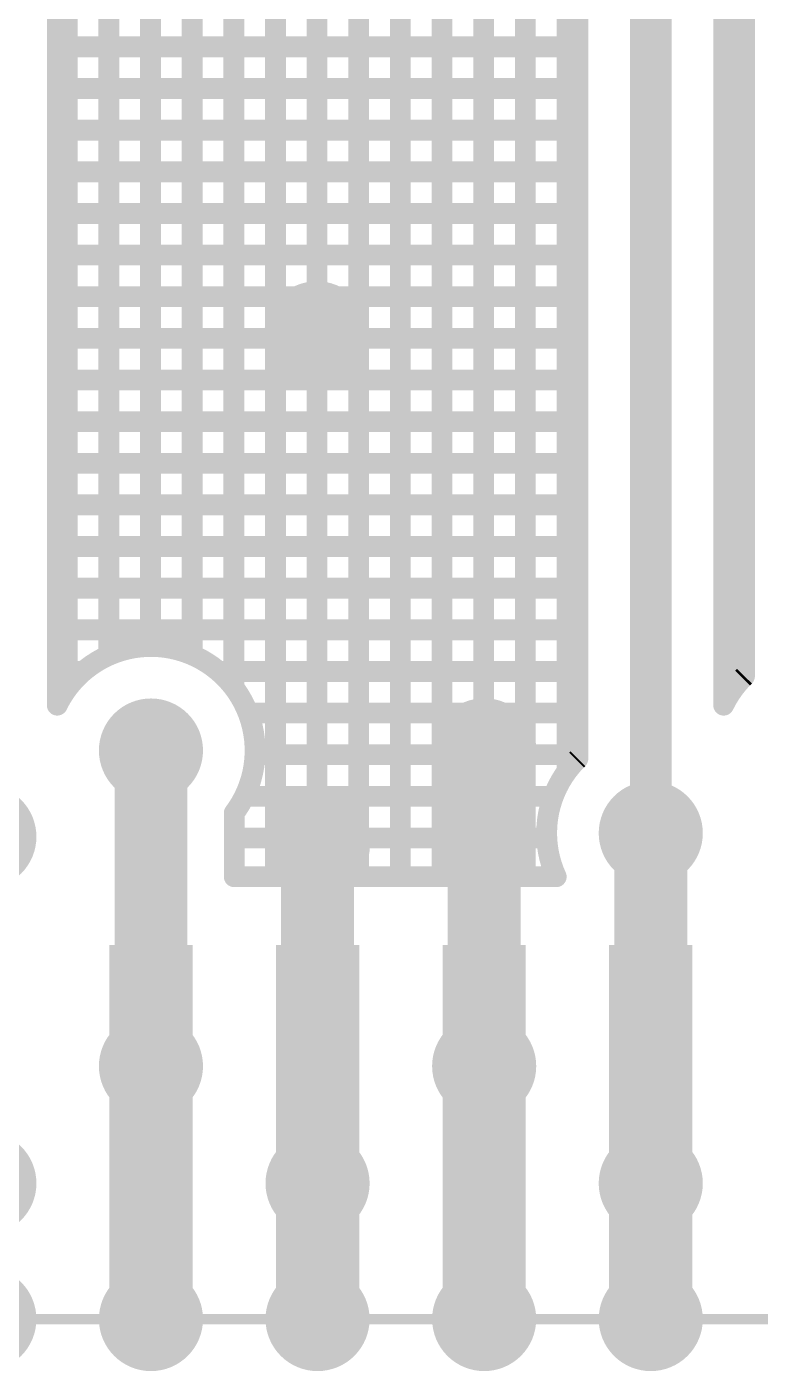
# Model space of a CAD drawing. Header units: millimetres. Extents: x 2479 to 2803, y 2230 to 2386.
# Drawn here: x 2553.25 to 2556.77, y 2288.17 to 2294.62 of the extents above; entities that cross this region are included whole.
import ezdxf

# ---------------------------------------------------------------- set-up
doc = ezdxf.new("R2010")
doc.units = ezdxf.units.MM
doc.layers.add('LAYER_23', color=9, linetype='Continuous')

# ---------------------------------------------------------------- blocks, each defined once
blk = doc.blocks.new('RECTANGLE_8')
blk.add_solid([(-0.2, 0.9), (0.2, 0.9), (-0.2, -0.9), (0.2, -0.9)])
blk = doc.blocks.new('ROUND_2')
at = {"const_width": 0.25}
blk.add_lwpolyline([(-0.125, 0, 1), (0.125, 0, 1)], format="xyb", close=True, dxfattribs=at)
blk = doc.blocks.new('ROUND_3')
at = {"const_width": 0.251}
blk.add_lwpolyline([(-0.1255, 0, 1), (0.1255, 0, 1)], format="xyb", close=True, dxfattribs=at)
blk = doc.blocks.new('ROUND_20')
at = {"const_width": 0.175}
blk.add_lwpolyline([(-0.0875, 0, 1), (0.0875, 0, 1)], format="xyb", close=True, dxfattribs=at)
blk = doc.blocks.new('ROUND_17')
at = {"const_width": 0.1}
blk.add_lwpolyline([(-0.05, 0, 1), (0.05, 0, 1)], format="xyb", close=True, dxfattribs=at)
blk = doc.blocks.new('ROUND_13')
at = {"const_width": 0.05}
blk.add_lwpolyline([(-0.025, 0, 1), (0.025, 0, 1)], format="xyb", close=True, dxfattribs=at)

msp = doc.modelspace()

# ---------------------------------------------------------------- linework, layer by layer
at = {"layer": 'LAYER_23'}
for points, const_width in [([(2554.6446, 2290.5401), (2554.6446, 2299.5204)], 0.1), ([(2554.8446, 2290.5401), (2554.8446, 2299.4925)], 0.1), ([(2555.0446, 2290.5401), (2555.0446, 2299.4912)], 0.1), ([(2555.2446, 2290.5401), (2555.2446, 2299.4912)], 0.1), ([(2555.4446, 2290.5401), (2555.4446, 2299.4912)], 0.1), ([(2555.6446, 2290.5401), (2555.6446, 2299.4912)], 0.1), ([(2555.8446, 2291.0463), (2555.8446, 2299.4912)], 0.1), ([(2554.4446, 2290.5401), (2554.4446, 2298.9424)], 0.1), ([(2554.2446, 2291.4491), (2554.2446, 2298.6542)], 0.1), ([(2554.0446, 2291.6054), (2554.0446, 2298.5726)], 0.1), ([(2556.6446, 2291.4431), (2556.6446, 2298.4064)], 0.1), ([(2556.2469, 2290.7498), (2556.2469, 2298.0131)], 0.2), ([(2555.8969, 2291.1068), (2555.8969, 2298.0131)], 0.1), ([(2556.5969, 2298.0131), (2556.5969, 2291.3643)], 0.1), ([(2556.6969, 2291.5035), (2556.6969, 2296.2859)], 0.1), ([(2553.8446, 2291.6464), (2553.8446, 2295.65)], 0.1), ([(2553.6446, 2291.6036), (2553.6446, 2295.3852)], 0.1), ([(2553.4446, 2291.4431), (2553.4446, 2295.0835)], 0.1), ([(2553.3969, 2294.8394), (2553.3969, 2291.3643)], 0.1), ([(2553.3969, 2294.5263), (2555.8969, 2294.5263)], 0.1), ([(2553.3969, 2294.5263), (2555.8969, 2294.5263)], 0.1), ([(2556.5969, 2294.5263), (2556.6969, 2294.5263)], 0.1), ([(2556.5969, 2294.5263), (2556.6969, 2294.5263)], 0.1), ([(2553.3969, 2294.3263), (2555.8969, 2294.3263)], 0.1), ([(2553.3969, 2294.3263), (2555.8969, 2294.3263)], 0.1), ([(2556.5969, 2294.3263), (2556.6969, 2294.3263)], 0.1), ([(2556.5969, 2294.3263), (2556.6969, 2294.3263)], 0.1), ([(2553.3969, 2294.1263), (2555.8969, 2294.1263)], 0.1), ([(2553.3969, 2294.1263), (2555.8969, 2294.1263)], 0.1), ([(2556.5969, 2294.1263), (2556.6969, 2294.1263)], 0.1), ([(2556.5969, 2294.1263), (2556.6969, 2294.1263)], 0.1), ([(2553.3969, 2293.9263), (2555.8969, 2293.9263)], 0.1), ([(2553.3969, 2293.9263), (2555.8969, 2293.9263)], 0.1), ([(2556.5969, 2293.9263), (2556.6969, 2293.9263)], 0.1), ([(2556.5969, 2293.9263), (2556.6969, 2293.9263)], 0.1), ([(2553.3969, 2293.7263), (2555.8969, 2293.7263)], 0.1), ([(2553.3969, 2293.7263), (2555.8969, 2293.7263)], 0.1), ([(2556.5969, 2293.7263), (2556.6969, 2293.7263)], 0.1), ([(2556.5969, 2293.7263), (2556.6969, 2293.7263)], 0.1), ([(2553.3969, 2293.5263), (2555.8969, 2293.5263)], 0.1), ([(2553.3969, 2293.5263), (2555.8969, 2293.5263)], 0.1), ([(2556.5969, 2293.5263), (2556.6969, 2293.5263)], 0.1), ([(2556.5969, 2293.5263), (2556.6969, 2293.5263)], 0.1), ([(2553.3969, 2293.3263), (2555.8969, 2293.3263)], 0.1), ([(2553.3969, 2293.3263), (2555.8969, 2293.3263)], 0.1), ([(2556.5969, 2293.3263), (2556.6969, 2293.3263)], 0.1), ([(2556.5969, 2293.3263), (2556.6969, 2293.3263)], 0.1), ([(2553.3969, 2293.1263), (2555.8969, 2293.1263)], 0.1), ([(2553.3969, 2293.1263), (2555.8969, 2293.1263)], 0.1), ([(2556.5969, 2293.1263), (2556.6969, 2293.1263)], 0.1), ([(2556.5969, 2293.1263), (2556.6969, 2293.1263)], 0.1), ([(2553.3969, 2292.9263), (2555.8969, 2292.9263)], 0.1), ([(2553.3969, 2292.9263), (2555.8969, 2292.9263)], 0.1), ([(2556.5969, 2292.9263), (2556.6969, 2292.9263)], 0.1), ([(2556.5969, 2292.9263), (2556.6969, 2292.9263)], 0.1), ([(2553.3969, 2292.7263), (2555.8969, 2292.7263)], 0.1), ([(2553.3969, 2292.7263), (2555.8969, 2292.7263)], 0.1), ([(2556.5969, 2292.7263), (2556.6969, 2292.7263)], 0.1), ([(2556.5969, 2292.7263), (2556.6969, 2292.7263)], 0.1), ([(2553.3969, 2292.5263), (2555.8969, 2292.5263)], 0.1), ([(2553.3969, 2292.5263), (2555.8969, 2292.5263)], 0.1), ([(2556.5969, 2292.5263), (2556.6969, 2292.5263)], 0.1), ([(2556.5969, 2292.5263), (2556.6969, 2292.5263)], 0.1), ([(2553.3969, 2292.3263), (2555.8969, 2292.3263)], 0.1), ([(2553.3969, 2292.3263), (2555.8969, 2292.3263)], 0.1), ([(2556.5969, 2292.3263), (2556.6969, 2292.3263)], 0.1), ([(2556.5969, 2292.3263), (2556.6969, 2292.3263)], 0.1), ([(2553.3969, 2292.1263), (2555.8969, 2292.1263)], 0.1), ([(2553.3969, 2292.1263), (2555.8969, 2292.1263)], 0.1), ([(2556.5969, 2292.1263), (2556.6969, 2292.1263)], 0.1), ([(2556.5969, 2292.1263), (2556.6969, 2292.1263)], 0.1), ([(2553.3969, 2291.9263), (2555.8969, 2291.9263)], 0.1), ([(2553.3969, 2291.9263), (2555.8969, 2291.9263)], 0.1), ([(2556.5969, 2291.9263), (2556.6969, 2291.9263)], 0.1), ([(2556.5969, 2291.9263), (2556.6969, 2291.9263)], 0.1), ([(2553.3969, 2291.7263), (2555.8969, 2291.7263)], 0.1), ([(2553.3969, 2291.7263), (2555.8969, 2291.7263)], 0.1), ([(2556.5969, 2291.7263), (2556.6969, 2291.7263)], 0.1), ([(2556.5969, 2291.7263), (2556.6969, 2291.7263)], 0.1), ([(2553.7656, 2291.6397), (2553.7972, 2291.6439)], 0.1), ([(2553.7972, 2291.6439), (2553.829, 2291.6461)], 0.1), ([(2553.829, 2291.6461), (2553.8469, 2291.6464)], 0.1), ([(2553.8469, 2291.6464), (2553.8788, 2291.6454)], 0.1), ([(2553.8788, 2291.6454), (2553.9105, 2291.6423)], 0.1), ([(2553.5873, 2291.5737), (2553.6151, 2291.5894)], 0.1), ([(2553.6151, 2291.5894), (2553.6438, 2291.6032)], 0.1), ([(2553.6438, 2291.6032), (2553.6733, 2291.6153)], 0.1), ([(2553.6733, 2291.6153), (2553.7035, 2291.6254)], 0.1), ([(2553.7035, 2291.6254), (2553.7343, 2291.6335)], 0.1), ([(2553.7343, 2291.6335), (2553.7656, 2291.6397)], 0.1), ([(2553.9105, 2291.6423), (2553.942, 2291.6373)], 0.1), ([(2553.942, 2291.6373), (2553.9731, 2291.6302)], 0.1), ([(2553.9731, 2291.6302), (2554.0036, 2291.6212)], 0.1), ([(2554.0036, 2291.6212), (2554.0336, 2291.6103)], 0.1), ([(2554.0336, 2291.6103), (2554.0627, 2291.5974)], 0.1), ([(2554.0627, 2291.5974), (2554.091, 2291.5828)], 0.1), ([(2554.091, 2291.5828), (2554.1183, 2291.5663)], 0.1), ([(2553.3969, 2291.5263), (2553.5223, 2291.5263)], 0.1), ([(2553.3969, 2291.5263), (2553.5223, 2291.5263)], 0.1), ([(2553.4879, 2291.4944), (2553.5108, 2291.5166)], 0.1), ([(2553.5108, 2291.5166), (2553.5351, 2291.5372)], 0.1), ([(2553.5351, 2291.5372), (2553.5606, 2291.5563)], 0.1), ([(2553.5606, 2291.5563), (2553.5873, 2291.5737)], 0.1), ([(2554.1183, 2291.5663), (2554.1446, 2291.5482)], 0.1), ([(2554.1446, 2291.5482), (2554.1695, 2291.5284)], 0.1), ([(2554.1695, 2291.5284), (2554.1932, 2291.5071)], 0.1), ([(2554.1718, 2291.5263), (2555.8969, 2291.5263)], 0.1), ([(2554.1718, 2291.5263), (2555.8969, 2291.5263)], 0.1), ([(2556.5969, 2291.5263), (2556.6969, 2291.5263)], 0.1), ([(2556.5969, 2291.5263), (2556.6969, 2291.5263)], 0.1), ([(2553.4466, 2291.4459), (2553.4665, 2291.4708)], 0.1), ([(2553.4665, 2291.4708), (2553.4879, 2291.4944)], 0.1), ([(2554.1932, 2291.5071), (2554.2155, 2291.4843)], 0.1), ([(2554.2155, 2291.4843), (2554.2363, 2291.4601)], 0.1), ([(2554.2363, 2291.4601), (2554.2555, 2291.4347)], 0.1), ([(2556.6466, 2291.4459), (2556.6665, 2291.4708)], 0.1), ([(2556.6665, 2291.4708), (2556.6879, 2291.4944)], 0.1), ([(2556.6879, 2291.4944), (2556.6969, 2291.5035)], 0.1), ([(2553.3969, 2291.3643), (2553.4117, 2291.3926)], 0.1), ([(2553.4117, 2291.3926), (2553.4283, 2291.4198)], 0.1), ([(2553.4283, 2291.4198), (2553.4466, 2291.4459)], 0.1), ([(2554.2555, 2291.4347), (2554.273, 2291.4081)], 0.1), ([(2554.273, 2291.4081), (2554.2888, 2291.3804)], 0.1), ([(2556.5969, 2291.3643), (2556.6117, 2291.3926)], 0.1), ([(2556.6117, 2291.3926), (2556.6283, 2291.4198)], 0.1), ([(2556.6283, 2291.4198), (2556.6466, 2291.4459)], 0.1), ([(2554.2888, 2291.3804), (2554.3028, 2291.3518)], 0.1), ([(2554.3028, 2291.3518), (2554.315, 2291.3223)], 0.1), ([(2554.3133, 2291.3263), (2555.8969, 2291.3263)], 0.1), ([(2554.3133, 2291.3263), (2555.8969, 2291.3263)], 0.1), ([(2554.315, 2291.3223), (2554.3252, 2291.2921)], 0.1), ([(2553.8469, 2291.1464), (2553.8469, 2289.3115)], 0.35), ([(2554.3252, 2291.2921), (2554.3336, 2291.2614)], 0.1), ([(2554.3336, 2291.2614), (2554.3399, 2291.2301)], 0.1), ([(2555.4469, 2291.1464), (2555.4469, 2289.3115)], 0.35), ([(2554.3399, 2291.2301), (2554.3442, 2291.1985)], 0.1), ([(2554.3442, 2291.1985), (2554.3465, 2291.1668)], 0.1), ([(2554.3468, 2291.1349), (2554.3451, 2291.1031)], 0.1), ([(2554.3465, 2291.1668), (2554.3468, 2291.1349)], 0.1), ([(2554.3413, 2291.0714), (2554.3355, 2291.0401)], 0.1), ([(2554.3451, 2291.1031), (2554.3413, 2291.0714)], 0.1), ([(2554.3463, 2291.1263), (2555.8969, 2291.1263)], 0.1), ([(2554.3463, 2291.1263), (2555.8969, 2291.1263)], 0.1), ([(2555.8492, 2291.0528), (2555.8693, 2291.0775)], 0.1), ([(2555.8693, 2291.0775), (2555.891, 2291.1009)], 0.1), ([(2555.891, 2291.1009), (2555.8969, 2291.1068)], 0.1), ([(2554.3277, 2291.0092), (2554.318, 2290.9788)], 0.1), ([(2554.3355, 2291.0401), (2554.3277, 2291.0092)], 0.1), ([(2555.7989, 2290.9717), (2555.8139, 2290.9998)], 0.1), ([(2555.8139, 2290.9998), (2555.8307, 2291.0268)], 0.1), ([(2555.8307, 2291.0268), (2555.8492, 2291.0528)], 0.1), ([(2554.3064, 2290.9491), (2554.2929, 2290.9203)], 0.1), ([(2554.318, 2290.9788), (2554.3064, 2290.9491)], 0.1), ([(2555.7743, 2290.9129), (2555.7857, 2290.9427)], 0.1), ([(2555.7857, 2290.9427), (2555.7989, 2290.9717)], 0.1), ([(2554.2776, 2290.8923), (2554.2605, 2290.8654)], 0.1), ([(2554.2929, 2290.9203), (2554.2776, 2290.8923)], 0.1), ([(2554.2957, 2290.9263), (2555.7794, 2290.9263)], 0.1), ([(2554.2957, 2290.9263), (2555.7794, 2290.9263)], 0.1), ([(2555.7574, 2290.8515), (2555.7649, 2290.8824)], 0.1), ([(2555.7649, 2290.8824), (2555.7743, 2290.9129)], 0.1), ([(2556.2469, 2290.7498), (2556.2469, 2289.3115)], 0.35), ([(2554.2605, 2290.8654), (2554.2469, 2290.8464)], 0.1), ([(2554.2469, 2290.8464), (2554.2469, 2290.5401)], 0.1), ([(2554.6469, 2290.6882), (2554.6469, 2289.3115)], 0.35), ([(2555.7484, 2290.7884), (2555.7519, 2290.8201)], 0.1), ([(2555.7519, 2290.8201), (2555.7574, 2290.8515)], 0.1), ([(2555.747, 2290.7565), (2555.7484, 2290.7884)], 0.1), ([(2555.7476, 2290.7247), (2555.747, 2290.7565)], 0.1), ([(2554.2469, 2290.7263), (2555.7475, 2290.7263)], 0.1), ([(2554.2469, 2290.7263), (2555.7475, 2290.7263)], 0.1), ([(2555.7502, 2290.6929), (2555.7476, 2290.7247)], 0.1), ([(2555.7548, 2290.6614), (2555.7502, 2290.6929)], 0.1), ([(2555.7615, 2290.6302), (2555.7548, 2290.6614)], 0.1), ([(2555.7701, 2290.5995), (2555.7615, 2290.6302)], 0.1), ([(2555.7806, 2290.5694), (2555.7701, 2290.5995)], 0.1), ([(2555.793, 2290.5401), (2555.7806, 2290.5694)], 0.1), ([(2554.2469, 2290.5401), (2555.793, 2290.5401)], 0.1), ([(2559.7132, 2288.4151), (2548.7132, 2288.4151)], 0.0508)]:
    msp.add_lwpolyline(points, dxfattribs=dict(at, const_width=const_width))

# ---------------------------------------------------------------- block references
at = {"layer": 'LAYER_23', "xscale": -1}
for name, p in [('ROUND_13', (2553.3969, 2294.5263)), ('ROUND_13', (2553.3969, 2294.5263)), ('ROUND_13', (2555.8969, 2294.5263)), ('ROUND_13', (2555.8969, 2294.5263)), ('ROUND_13', (2556.5969, 2294.5263)), ('ROUND_13', (2556.5969, 2294.5263)), ('ROUND_13', (2556.6969, 2294.5263)), ('ROUND_13', (2556.6969, 2294.5263)), ('ROUND_13', (2553.3969, 2294.3263)), ('ROUND_13', (2553.3969, 2294.3263)), ('ROUND_13', (2555.8969, 2294.3263)), ('ROUND_13', (2555.8969, 2294.3263)), ('ROUND_13', (2556.5969, 2294.3263)), ('ROUND_13', (2556.5969, 2294.3263)), ('ROUND_13', (2556.6969, 2294.3263)), ('ROUND_13', (2556.6969, 2294.3263)), ('ROUND_13', (2553.3969, 2294.1263)), ('ROUND_13', (2553.3969, 2294.1263)), ('ROUND_13', (2555.8969, 2294.1263)), ('ROUND_13', (2555.8969, 2294.1263)), ('ROUND_13', (2556.5969, 2294.1263)), ('ROUND_13', (2556.5969, 2294.1263)), ('ROUND_13', (2556.6969, 2294.1263)), ('ROUND_13', (2556.6969, 2294.1263)), ('ROUND_13', (2553.3969, 2293.9263)), ('ROUND_13', (2553.3969, 2293.9263)), ('ROUND_13', (2555.8969, 2293.9263)), ('ROUND_13', (2555.8969, 2293.9263)), ('ROUND_13', (2556.5969, 2293.9263)), ('ROUND_13', (2556.5969, 2293.9263)), ('ROUND_13', (2556.6969, 2293.9263)), ('ROUND_13', (2556.6969, 2293.9263)), ('ROUND_13', (2553.3969, 2293.7263)), ('ROUND_13', (2553.3969, 2293.7263)), ('ROUND_13', (2555.8969, 2293.7263)), ('ROUND_13', (2555.8969, 2293.7263)), ('ROUND_13', (2556.5969, 2293.7263)), ('ROUND_13', (2556.5969, 2293.7263)), ('ROUND_13', (2556.6969, 2293.7263)), ('ROUND_13', (2556.6969, 2293.7263)), ('ROUND_13', (2553.3969, 2293.5263)), ('ROUND_13', (2553.3969, 2293.5263)), ('ROUND_13', (2555.8969, 2293.5263)), ('ROUND_13', (2555.8969, 2293.5263)), ('ROUND_13', (2556.5969, 2293.5263)), ('ROUND_13', (2556.5969, 2293.5263)), ('ROUND_13', (2556.6969, 2293.5263)), ('ROUND_13', (2556.6969, 2293.5263)), ('ROUND_13', (2553.3969, 2293.3263)), ('ROUND_13', (2553.3969, 2293.3263)), ('ROUND_3', (2554.6429, 2293.1495)), ('ROUND_13', (2555.8969, 2293.3263)), ('ROUND_13', (2555.8969, 2293.3263)), ('ROUND_13', (2556.5969, 2293.3263)), ('ROUND_13', (2556.5969, 2293.3263)), ('ROUND_13', (2556.6969, 2293.3263)), ('ROUND_13', (2556.6969, 2293.3263)), ('ROUND_13', (2553.3969, 2293.1263)), ('ROUND_13', (2553.3969, 2293.1263)), ('ROUND_13', (2555.8969, 2293.1263)), ('ROUND_13', (2555.8969, 2293.1263)), ('ROUND_13', (2556.5969, 2293.1263)), ('ROUND_13', (2556.5969, 2293.1263)), ('ROUND_13', (2556.6969, 2293.1263)), ('ROUND_13', (2556.6969, 2293.1263)), ('ROUND_13', (2553.3969, 2292.9263)), ('ROUND_13', (2553.3969, 2292.9263)), ('ROUND_13', (2555.8969, 2292.9263)), ('ROUND_13', (2555.8969, 2292.9263)), ('ROUND_13', (2556.5969, 2292.9263)), ('ROUND_13', (2556.5969, 2292.9263)), ('ROUND_13', (2556.6969, 2292.9263)), ('ROUND_13', (2556.6969, 2292.9263)), ('ROUND_13', (2553.3969, 2292.7263)), ('ROUND_13', (2553.3969, 2292.7263)), ('ROUND_13', (2555.8969, 2292.7263)), ('ROUND_13', (2555.8969, 2292.7263)), ('ROUND_13', (2556.5969, 2292.7263)), ('ROUND_13', (2556.5969, 2292.7263)), ('ROUND_13', (2556.6969, 2292.7263)), ('ROUND_13', (2556.6969, 2292.7263)), ('ROUND_13', (2553.3969, 2292.5263)), ('ROUND_13', (2553.3969, 2292.5263)), ('ROUND_13', (2555.8969, 2292.5263)), ('ROUND_13', (2555.8969, 2292.5263)), ('ROUND_13', (2556.5969, 2292.5263)), ('ROUND_13', (2556.5969, 2292.5263)), ('ROUND_13', (2556.6969, 2292.5263)), ('ROUND_13', (2556.6969, 2292.5263)), ('ROUND_13', (2553.3969, 2292.3263)), ('ROUND_13', (2553.3969, 2292.3263)), ('ROUND_13', (2555.8969, 2292.3263)), ('ROUND_13', (2555.8969, 2292.3263)), ('ROUND_13', (2556.5969, 2292.3263)), ('ROUND_13', (2556.5969, 2292.3263)), ('ROUND_13', (2556.6969, 2292.3263)), ('ROUND_13', (2556.6969, 2292.3263)), ('ROUND_13', (2553.3969, 2292.1263)), ('ROUND_13', (2553.3969, 2292.1263)), ('ROUND_13', (2555.8969, 2292.1263)), ('ROUND_13', (2555.8969, 2292.1263)), ('ROUND_13', (2556.5969, 2292.1263)), ('ROUND_13', (2556.5969, 2292.1263)), ('ROUND_13', (2556.6969, 2292.1263)), ('ROUND_13', (2556.6969, 2292.1263)), ('ROUND_13', (2553.3969, 2291.9263)), ('ROUND_13', (2553.3969, 2291.9263)), ('ROUND_13', (2555.8969, 2291.9263)), ('ROUND_13', (2555.8969, 2291.9263)), ('ROUND_13', (2556.5969, 2291.9263)), ('ROUND_13', (2556.5969, 2291.9263)), ('ROUND_13', (2556.6969, 2291.9263)), ('ROUND_13', (2556.6969, 2291.9263)), ('ROUND_13', (2553.3969, 2291.7263)), ('ROUND_13', (2553.3969, 2291.7263)), ('ROUND_13', (2555.8969, 2291.7263)), ('ROUND_13', (2555.8969, 2291.7263)), ('ROUND_13', (2556.5969, 2291.7263)), ('ROUND_13', (2556.5969, 2291.7263)), ('ROUND_13', (2556.6969, 2291.7263)), ('ROUND_13', (2556.6969, 2291.7263)), ('ROUND_13', (2553.7972, 2291.6439)), ('ROUND_13', (2553.829, 2291.6461)), ('ROUND_13', (2553.8446, 2291.6464)), ('ROUND_13', (2553.8469, 2291.6464)), ('ROUND_13', (2553.8788, 2291.6454)), ('ROUND_13', (2553.6151, 2291.5894)), ('ROUND_13', (2553.6438, 2291.6032)), ('ROUND_13', (2553.6446, 2291.6036)), ('ROUND_13', (2553.6733, 2291.6153)), ('ROUND_13', (2553.7035, 2291.6254)), ('ROUND_13', (2553.7343, 2291.6335)), ('ROUND_13', (2553.7656, 2291.6397)), ('ROUND_13', (2553.9105, 2291.6423)), ('ROUND_13', (2553.942, 2291.6373)), ('ROUND_13', (2553.9731, 2291.6302)), ('ROUND_13', (2554.0036, 2291.6212)), ('ROUND_13', (2554.0336, 2291.6103)), ('ROUND_13', (2554.0446, 2291.6054)), ('ROUND_13', (2554.0627, 2291.5974)), ('ROUND_13', (2554.091, 2291.5828)), ('ROUND_13', (2553.3969, 2291.5263)), ('ROUND_13', (2553.3969, 2291.5263)), ('ROUND_13', (2553.5108, 2291.5166)), ('ROUND_13', (2553.5223, 2291.5263)), ('ROUND_13', (2553.5223, 2291.5263)), ('ROUND_13', (2553.5351, 2291.5372)), ('ROUND_13', (2553.5606, 2291.5563)), ('ROUND_13', (2553.5873, 2291.5737)), ('ROUND_13', (2554.1183, 2291.5663)), ('ROUND_13', (2554.1446, 2291.5482)), ('ROUND_13', (2554.1695, 2291.5284)), ('ROUND_13', (2554.1718, 2291.5263)), ('ROUND_13', (2554.1718, 2291.5263)), ('ROUND_13', (2555.8969, 2291.5263)), ('ROUND_13', (2555.8969, 2291.5263)), ('ROUND_13', (2556.5969, 2291.5263)), ('ROUND_13', (2556.5969, 2291.5263)), ('ROUND_13', (2556.6969, 2291.5263)), ('ROUND_13', (2556.6969, 2291.5263)), ('ROUND_13', (2553.4665, 2291.4708)), ('ROUND_13', (2553.4879, 2291.4944)), ('ROUND_13', (2554.1932, 2291.5071)), ('ROUND_13', (2554.2155, 2291.4843)), ('ROUND_13', (2554.2363, 2291.4601)), ('ROUND_13', (2556.6665, 2291.4708)), ('ROUND_13', (2556.6879, 2291.4944)), ('ROUND_13', (2556.6969, 2291.5035)), ('ROUND_13', (2553.4117, 2291.3926)), ('ROUND_13', (2553.4283, 2291.4198)), ('ROUND_13', (2553.4446, 2291.4431)), ('ROUND_13', (2553.4466, 2291.4459)), ('ROUND_13', (2554.2446, 2291.4491)), ('ROUND_13', (2554.2555, 2291.4347)), ('ROUND_13', (2554.273, 2291.4081)), ('ROUND_13', (2556.6117, 2291.3926)), ('ROUND_13', (2556.6283, 2291.4198)), ('ROUND_13', (2556.6446, 2291.4431)), ('ROUND_13', (2556.6466, 2291.4459)), ('ROUND_13', (2553.3969, 2291.3643)), ('ROUND_2', (2553.8469, 2291.1465)), ('ROUND_13', (2554.2888, 2291.3804)), ('ROUND_13', (2554.3028, 2291.3518)), ('ROUND_13', (2554.3133, 2291.3263)), ('ROUND_13', (2554.3133, 2291.3263)), ('ROUND_13', (2554.315, 2291.3223)), ('ROUND_3', (2555.4469, 2291.1465)), ('ROUND_13', (2555.8969, 2291.3263)), ('ROUND_13', (2555.8969, 2291.3263)), ('ROUND_13', (2556.5969, 2291.3643)), ('ROUND_13', (2556.5969, 2291.3643)), ('ROUND_20', (2553.8469, 2291.1464)), ('ROUND_13', (2554.3252, 2291.2921)), ('ROUND_13', (2554.3336, 2291.2614)), ('ROUND_20', (2555.4469, 2291.1464)), ('ROUND_13', (2554.3399, 2291.2301)), ('ROUND_13', (2554.3442, 2291.1985)), ('ROUND_13', (2554.3465, 2291.1668)), ('ROUND_13', (2554.3468, 2291.1349)), ('ROUND_13', (2554.3413, 2291.0714)), ('ROUND_13', (2554.3451, 2291.1031)), ('ROUND_13', (2554.3463, 2291.1263)), ('ROUND_13', (2554.3463, 2291.1263)), ('ROUND_13', (2555.8693, 2291.0775)), ('ROUND_13', (2555.891, 2291.1009)), ('ROUND_13', (2555.8969, 2291.1263)), ('ROUND_13', (2555.8969, 2291.1263)), ('ROUND_13', (2555.8969, 2291.1068)), ('ROUND_13', (2554.3277, 2291.0092)), ('ROUND_13', (2554.3355, 2291.0401)), ('ROUND_13', (2555.8139, 2290.9998)), ('ROUND_13', (2555.8307, 2291.0268)), ('ROUND_13', (2555.8446, 2291.0463)), ('ROUND_13', (2555.8492, 2291.0528)), ('ROUND_13', (2554.3064, 2290.9491)), ('ROUND_13', (2554.318, 2290.9788)), ('ROUND_13', (2555.7857, 2290.9427)), ('ROUND_13', (2555.7989, 2290.9717)), ('ROUND_2', (2556.2469, 2290.7495)), ('ROUND_2', (2553.0469, 2290.7325)), ('ROUND_13', (2554.2776, 2290.8923)), ('ROUND_13', (2554.2929, 2290.9203)), ('ROUND_13', (2554.2957, 2290.9263)), ('ROUND_13', (2554.2957, 2290.9263)), ('ROUND_3', (2554.6469, 2290.6885)), ('ROUND_13', (2555.7649, 2290.8824)), ('ROUND_13', (2555.7743, 2290.9129)), ('ROUND_13', (2555.7794, 2290.9263)), ('ROUND_13', (2555.7794, 2290.9263)), ('ROUND_20', (2556.2469, 2290.7498)), ('ROUND_13', (2554.2469, 2290.8464)), ('ROUND_13', (2554.2605, 2290.8654)), ('ROUND_20', (2554.6469, 2290.6882)), ('ROUND_13', (2555.7519, 2290.8201)), ('ROUND_13', (2555.7574, 2290.8515)), ('ROUND_13', (2555.747, 2290.7565)), ('ROUND_13', (2555.7484, 2290.7884)), ('ROUND_17', (2556.2469, 2290.7498)), ('ROUND_13', (2554.2469, 2290.7263)), ('ROUND_13', (2554.2469, 2290.7263)), ('ROUND_13', (2555.7475, 2290.7263)), ('ROUND_13', (2555.7475, 2290.7263)), ('ROUND_13', (2555.7476, 2290.7247)), ('ROUND_13', (2555.7502, 2290.6929)), ('ROUND_13', (2555.7548, 2290.6614)), ('ROUND_13', (2555.7615, 2290.6302)), ('ROUND_13', (2555.7701, 2290.5995)), ('ROUND_13', (2555.7806, 2290.5694)), ('ROUND_13', (2554.2469, 2290.5401)), ('ROUND_13', (2554.2469, 2290.5401)), ('ROUND_13', (2554.4446, 2290.5401)), ('ROUND_13', (2554.6446, 2290.5401)), ('ROUND_13', (2554.8446, 2290.5401)), ('ROUND_13', (2555.0446, 2290.5401)), ('ROUND_13', (2555.2446, 2290.5401)), ('ROUND_13', (2555.4446, 2290.5401)), ('ROUND_13', (2555.6446, 2290.5401)), ('ROUND_13', (2555.793, 2290.5401)), ('RECTANGLE_8', (2553.8469, 2289.3115)), ('RECTANGLE_8', (2554.6469, 2289.3115)), ('RECTANGLE_8', (2555.4469, 2289.3115)), ('RECTANGLE_8', (2556.2469, 2289.3115)), ('ROUND_2', (2553.8469, 2289.6305)), ('ROUND_2', (2555.4469, 2289.6305)), ('ROUND_20', (2553.8469, 2289.3115)), ('ROUND_20', (2554.6469, 2289.3115)), ('ROUND_20', (2555.4469, 2289.3115)), ('ROUND_20', (2556.2469, 2289.3115)), ('ROUND_2', (2553.0469, 2289.0675)), ('ROUND_2', (2554.6469, 2289.0675)), ('ROUND_2', (2556.2469, 2289.0675)), ('ROUND_2', (2553.0469, 2288.4155)), ('ROUND_2', (2553.8469, 2288.4155)), ('ROUND_2', (2554.6469, 2288.4155)), ('ROUND_2', (2555.4469, 2288.4155)), ('ROUND_2', (2556.2469, 2288.4155))]:
    msp.add_blockref(name, p, dxfattribs=at)

doc.saveas('drawing.dxf')
